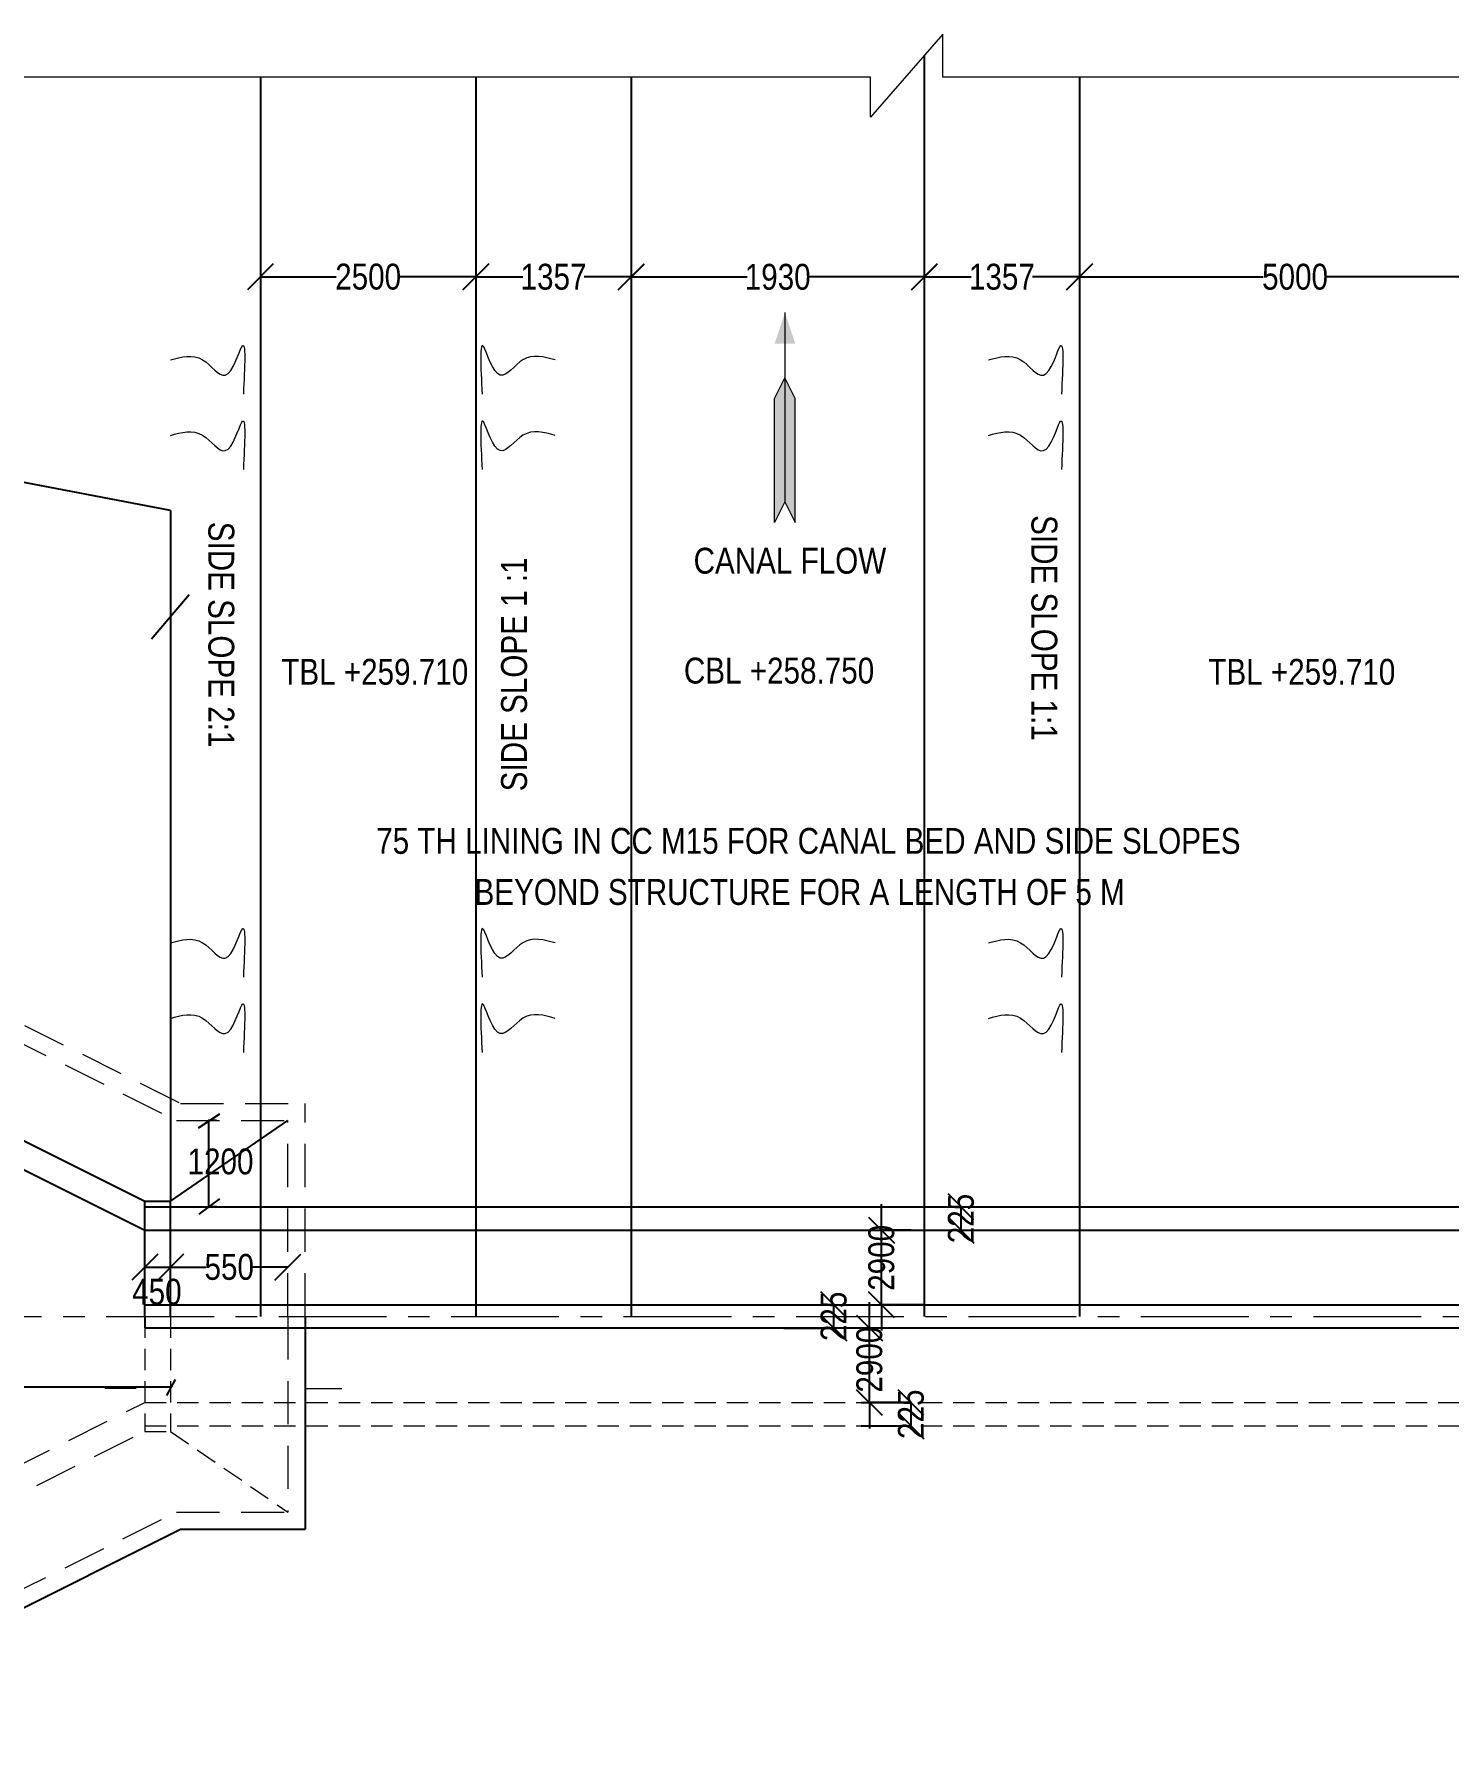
# Model space of a CAD drawing. Header units: inches. Extents: x -679659 to -166015, y 467767 to 1078123.
# Drawn here: x -227285 to -210879, y 486993 to 506843 of the extents above; entities that cross this region are included whole.
import ezdxf
from ezdxf.enums import TextEntityAlignment as Align

# ---------------------------------------------------------------- set-up
doc = ezdxf.new("R2010")
doc.units = ezdxf.units.IN
doc.header["$LTSCALE"] = 1000
doc.header["$MEASUREMENT"] = 0
for name, pattern in [('CENTER', [2, 1.25, -0.25, 0.25, -0.25]), ('DASHED', [0.75, 0.5, -0.25]), ('HIDDEN', [0.375, 0.25, -0.125])]:
    doc.linetypes.add(name, pattern=pattern)
doc.layers.add('STEEL', color=5, linetype='Continuous')
doc.styles.add('ARIAL NARROW', font='ARIALN.TTF')
doc.dimstyles.new('STANDARD$0', dxfattribs={"dimscale": 88.888889, "dimtxt": 0.02, "dimasz": 0.02, "dimexe": 0.05, "dimexo": 0.1, "dimgap": 0.002, "dimtad": 2, "dimdec": 0, "dimzin": 1, "dimdsep": 46, "dimtxsty": 'Standard', "dimblk": 'OBLIQUE', "dimcen": 0.09, "dimadec": 0, "dimazin": 0, "dimtfac": 1, "dimtdec": 4, "dimtofl": 0, "dimtmove": 0, "dimatfit": 3, "dimfxl": 1, "dimtolj": 1, "dimtzin": 1, "dimarcsym": 0})

# ---------------------------------------------------------------- blocks, each defined once
blk = doc.blocks.new('_Oblique')
at = {"color": 0, "linetype": 'ByBlock', "lineweight": -2}
blk.add_line((-0.5, -0.5), (0.5, 0.5), dxfattribs=at)
blk = doc.blocks.new('*D72')
at = {"layer": 'Defpoints', "color": 0, "transparency": 16777216}
for p in [(-226003, 492544), (-225703, 492544), (-225703, 492544)]:
    blk.add_point(p, dxfattribs=at)
at = {"layer": 'STEEL', "color": 0, "lineweight": -2, "transparency": 16777216}
for p, q in [((-226003, 492545), (-226003, 492546)), ((-226003, 492544), (-225703, 492544)), ((-225703, 492545), (-225703, 492546))]:
    blk.add_line(p, q, dxfattribs=at)
at = {"layer": 'STEEL', "color": 0, "lineweight": -2, "transparency": 16777216, "xscale": 300, "yscale": 300, "zscale": 300, "rotation": 180}
blk.add_blockref('_Oblique', (-226003, 492544), dxfattribs=at)
at = {"layer": 'STEEL', "color": 0, "lineweight": -2, "transparency": 16777216, "xscale": 300, "yscale": 300, "zscale": 300}
blk.add_blockref('_Oblique', (-225703, 492544), dxfattribs=at)
at = {"layer": 'STEEL', "color": 0, "lineweight": 9, "transparency": 16777216, "insert": (-225862, 492257), "char_height": 300, "attachment_point": 5, "style": 'ARIAL NARROW'}
blk.add_mtext('\\A1;450', dxfattribs=at)
blk = doc.blocks.new('*D73')
at = {"layer": 'Defpoints', "color": 0, "transparency": 16777216}
for p in [(-225703, 492545), (-224343, 492545), (-224343, 492545)]:
    blk.add_point(p, dxfattribs=at)
at = {"layer": 'STEEL', "color": 0, "lineweight": -2, "transparency": 16777216}
for p, q in [((-225703, 492546), (-225703, 492547)), ((-225703, 492545), (-225295, 492545)), ((-224343, 492545), (-224751, 492545)), ((-224343, 492546), (-224343, 492547))]:
    blk.add_line(p, q, dxfattribs=at)
at = {"layer": 'STEEL', "color": 0, "lineweight": -2, "transparency": 16777216, "xscale": 300, "yscale": 300, "zscale": 300, "rotation": 180}
blk.add_blockref('_Oblique', (-225703, 492545), dxfattribs=at)
at = {"layer": 'STEEL', "color": 0, "lineweight": -2, "transparency": 16777216, "xscale": 300, "yscale": 300, "zscale": 300}
blk.add_blockref('_Oblique', (-224343, 492545), dxfattribs=at)
at = {"layer": 'STEEL', "color": 0, "lineweight": 9, "transparency": 16777216, "insert": (-225023, 492545), "char_height": 300, "attachment_point": 5, "style": 'ARIAL NARROW'}
blk.add_mtext('\\A1;550', dxfattribs=at)
blk = doc.blocks.new('*D41')
at = {"layer": 'Defpoints', "color": 0, "transparency": 16777216}
for p in [(-220362, 504028), (-216962, 504028), (-216962, 504028)]:
    blk.add_point(p, dxfattribs=at)
at = {"layer": 'STEEL', "color": 0, "lineweight": -2, "transparency": 16777216}
for p, q in [((-220362, 504028), (-220362, 504029)), ((-220362, 504028), (-219018, 504028)), ((-216962, 504028), (-218306, 504028)), ((-216962, 504028), (-216962, 504029))]:
    blk.add_line(p, q, dxfattribs=at)
at = {"layer": 'STEEL', "color": 0, "lineweight": -2, "transparency": 16777216, "xscale": 300, "yscale": 300, "zscale": 300, "rotation": 180}
blk.add_blockref('_Oblique', (-220362, 504028), dxfattribs=at)
at = {"layer": 'STEEL', "color": 0, "lineweight": -2, "transparency": 16777216, "xscale": 300, "yscale": 300, "zscale": 300}
blk.add_blockref('_Oblique', (-216962, 504028), dxfattribs=at)
at = {"layer": 'STEEL', "color": 0, "lineweight": 9, "transparency": 16777216, "insert": (-218662, 504028), "char_height": 300, "attachment_point": 5, "style": 'ARIAL NARROW'}
blk.add_mtext('\\A1;1930', dxfattribs=at)
blk = doc.blocks.new('*D42')
at = {"layer": 'Defpoints', "color": 0, "transparency": 16777216}
for p in [(-222162, 504029), (-222162, 504029), (-220362, 504029)]:
    blk.add_point(p, dxfattribs=at)
at = {"layer": 'STEEL', "color": 0, "lineweight": -2, "transparency": 16777216}
for p, q in [((-222162, 504029), (-222162, 504030)), ((-222162, 504029), (-221618, 504029)), ((-220362, 504029), (-220906, 504029)), ((-220362, 504028), (-220362, 504028))]:
    blk.add_line(p, q, dxfattribs=at)
at = {"layer": 'STEEL', "color": 0, "lineweight": -2, "transparency": 16777216, "xscale": 300, "yscale": 300, "zscale": 300, "rotation": 180}
blk.add_blockref('_Oblique', (-222162, 504029), dxfattribs=at)
at = {"layer": 'STEEL', "color": 0, "lineweight": -2, "transparency": 16777216, "xscale": 300, "yscale": 300, "zscale": 300}
blk.add_blockref('_Oblique', (-220362, 504029), dxfattribs=at)
at = {"layer": 'STEEL', "color": 0, "lineweight": 9, "transparency": 16777216, "insert": (-221262, 504029), "char_height": 300, "attachment_point": 5, "style": 'ARIAL NARROW'}
blk.add_mtext('\\A1;1357', dxfattribs=at)
blk = doc.blocks.new('*D43')
at = {"layer": 'Defpoints', "color": 0, "transparency": 16777216}
for p in [(-216962, 504029), (-215162, 504029), (-215162, 504029)]:
    blk.add_point(p, dxfattribs=at)
at = {"layer": 'STEEL', "color": 0, "lineweight": -2, "transparency": 16777216}
for p, q in [((-216962, 504029), (-216418, 504029)), ((-216962, 504028), (-216962, 504028)), ((-215162, 504029), (-215706, 504029)), ((-215162, 504029), (-215162, 504030))]:
    blk.add_line(p, q, dxfattribs=at)
at = {"layer": 'STEEL', "color": 0, "lineweight": -2, "transparency": 16777216, "xscale": 300, "yscale": 300, "zscale": 300, "rotation": 180}
blk.add_blockref('_Oblique', (-216962, 504029), dxfattribs=at)
at = {"layer": 'STEEL', "color": 0, "lineweight": -2, "transparency": 16777216, "xscale": 300, "yscale": 300, "zscale": 300}
blk.add_blockref('_Oblique', (-215162, 504029), dxfattribs=at)
at = {"layer": 'STEEL', "color": 0, "lineweight": 9, "transparency": 16777216, "insert": (-216062, 504029), "char_height": 300, "attachment_point": 5, "style": 'ARIAL NARROW'}
blk.add_mtext('\\A1;1357', dxfattribs=at)
blk = doc.blocks.new('*D44')
at = {"layer": 'Defpoints', "color": 0, "transparency": 16777216}
for p in [(-215162, 504029), (-210162, 504029), (-210162, 504029)]:
    blk.add_point(p, dxfattribs=at)
at = {"layer": 'STEEL', "color": 0, "lineweight": -2, "transparency": 16777216}
for p, q in [((-215162, 504029), (-215162, 504030)), ((-215162, 504029), (-213030, 504029)), ((-210162, 504029), (-212294, 504029)), ((-210162, 504029), (-210162, 504030))]:
    blk.add_line(p, q, dxfattribs=at)
at = {"layer": 'STEEL', "color": 0, "lineweight": -2, "transparency": 16777216, "xscale": 300, "yscale": 300, "zscale": 300, "rotation": 180}
blk.add_blockref('_Oblique', (-215162, 504029), dxfattribs=at)
at = {"layer": 'STEEL', "color": 0, "lineweight": -2, "transparency": 16777216, "xscale": 300, "yscale": 300, "zscale": 300}
blk.add_blockref('_Oblique', (-210162, 504029), dxfattribs=at)
at = {"layer": 'STEEL', "color": 0, "lineweight": 9, "transparency": 16777216, "insert": (-212662, 504029), "char_height": 300, "attachment_point": 5, "style": 'ARIAL NARROW'}
blk.add_mtext('\\A1;5000', dxfattribs=at)
blk = doc.blocks.new('*D46')
at = {"layer": 'Defpoints', "color": 0, "transparency": 16777216}
for p in [(-224662, 504030), (-222162, 504030), (-222162, 504030)]:
    blk.add_point(p, dxfattribs=at)
at = {"layer": 'STEEL', "color": 0, "lineweight": -2, "transparency": 16777216}
for p, q in [((-224662, 504031), (-224662, 504031)), ((-224662, 504030), (-223782, 504030)), ((-222162, 504030), (-223042, 504030)), ((-222162, 504029), (-222162, 504029))]:
    blk.add_line(p, q, dxfattribs=at)
at = {"layer": 'STEEL', "color": 0, "lineweight": -2, "transparency": 16777216, "xscale": 300, "yscale": 300, "zscale": 300, "rotation": 180}
blk.add_blockref('_Oblique', (-224662, 504030), dxfattribs=at)
at = {"layer": 'STEEL', "color": 0, "lineweight": -2, "transparency": 16777216, "xscale": 300, "yscale": 300, "zscale": 300}
blk.add_blockref('_Oblique', (-222162, 504030), dxfattribs=at)
at = {"layer": 'STEEL', "color": 0, "lineweight": 9, "transparency": 16777216, "insert": (-223412, 504030), "char_height": 300, "attachment_point": 5, "style": 'ARIAL NARROW'}
blk.add_mtext('\\A1;2500', dxfattribs=at)
blk = doc.blocks.new('*D79')
at = {"layer": 'Defpoints', "color": 0, "transparency": 16777216}
for p in [(-225163, 494243), (-225262, 493243), (-225163, 493243)]:
    blk.add_point(p, dxfattribs=at)
at = {"layer": 'STEEL', "color": 0, "lineweight": -2, "transparency": 16777216}
for p, q in [((-225172, 494243), (-225266, 494243)), ((-225262, 494243), (-225262, 493243)), ((-225172, 493243), (-225266, 493243))]:
    blk.add_line(p, q, dxfattribs=at)
at = {"layer": 'STEEL', "color": 0, "lineweight": -2, "transparency": 16777216, "xscale": 1.777777777777778, "yscale": 1.777777777777778, "zscale": 1.777777777777778}
for p, rotation in [((-225262, 494243), 90), ((-225262, 493243), 270)]:
    blk.add_blockref('_Oblique', p, dxfattribs=dict(at, rotation=rotation))
at = {"layer": 'STEEL', "color": 0, "transparency": 16777216, "insert": (-225263, 493743), "char_height": 1.78, "attachment_point": 5, "rotation": 90}
blk.add_mtext('\\A1;1000', dxfattribs=at)
blk = doc.blocks.new('*D91')
at = {"layer": 'Defpoints', "color": 0, "transparency": 16777216}
for p in [(-217598, 491838), (-217445, 491838), (-217115, 490973)]:
    blk.add_point(p, dxfattribs=at)
at = {"layer": 'STEEL', "color": 0, "lineweight": -2, "transparency": 16777216}
for p, q in [((-217598, 491838), (-217598, 492138)), ((-217446, 491838), (-217600, 491838)), ((-217598, 490973), (-217598, 491838)), ((-217116, 490973), (-217600, 490973)), ((-217598, 490973), (-217598, 490673))]:
    blk.add_line(p, q, dxfattribs=at)
at = {"layer": 'STEEL', "color": 0, "lineweight": -2, "transparency": 16777216, "xscale": 300, "yscale": 300, "zscale": 300}
for p, rotation in [((-217598, 491838), 270), ((-217598, 490973), 90)]:
    blk.add_blockref('_Oblique', p, dxfattribs=dict(at, rotation=rotation))
at = {"layer": 'STEEL', "color": 0, "lineweight": 9, "transparency": 16777216, "insert": (-217598, 491471), "char_height": 300, "attachment_point": 5, "rotation": 90, "style": 'ARIAL NARROW'}
blk.add_mtext('\\A1;2900', dxfattribs=at)
blk = doc.blocks.new('*D92')
at = {"layer": 'Defpoints', "color": 0, "transparency": 16777216}
for p in [(-217115, 493243), (-216536, 493243), (-217115, 492973)]:
    blk.add_point(p, dxfattribs=at)
at = {"layer": 'STEEL', "color": 0, "lineweight": -2, "transparency": 16777216}
for p, q in [((-217114, 493243), (-216535, 493243)), ((-216536, 492973), (-216536, 493243)), ((-217114, 492973), (-216535, 492973))]:
    blk.add_line(p, q, dxfattribs=at)
at = {"layer": 'STEEL', "color": 0, "lineweight": -2, "transparency": 16777216, "xscale": 300, "yscale": 300, "zscale": 300}
for p, rotation in [((-216536, 493243), 90), ((-216536, 492973), 270)]:
    blk.add_blockref('_Oblique', p, dxfattribs=dict(at, rotation=rotation))
at = {"layer": 'STEEL', "color": 0, "lineweight": 9, "transparency": 16777216, "insert": (-216536, 493108), "char_height": 300, "attachment_point": 5, "rotation": 90, "style": 'ARIAL NARROW'}
blk.add_mtext('\\A1;225', dxfattribs=at)
blk = doc.blocks.new('*D93')
at = {"layer": 'Defpoints', "color": 0, "transparency": 16777216}
for p in [(-217695, 490973), (-217116, 490973), (-217695, 490703)]:
    blk.add_point(p, dxfattribs=at)
at = {"layer": 'STEEL', "color": 0, "lineweight": -2, "transparency": 16777216}
for p, q in [((-217695, 490973), (-217115, 490973)), ((-217116, 490703), (-217116, 490973)), ((-217695, 490703), (-217115, 490703))]:
    blk.add_line(p, q, dxfattribs=at)
at = {"layer": 'STEEL', "color": 0, "lineweight": -2, "transparency": 16777216, "xscale": 300, "yscale": 300, "zscale": 300}
for p, rotation in [((-217116, 490973), 90), ((-217116, 490703), 270)]:
    blk.add_blockref('_Oblique', p, dxfattribs=dict(at, rotation=rotation))
at = {"layer": 'STEEL', "color": 0, "lineweight": 9, "transparency": 16777216, "insert": (-217116, 490838), "char_height": 300, "attachment_point": 5, "rotation": 90, "style": 'ARIAL NARROW'}
blk.add_mtext('\\A1;225', dxfattribs=at)
blk = doc.blocks.new('*D94')
at = {"layer": 'Defpoints', "color": 0, "transparency": 16777216}
for p in [(-218591, 492108), (-218012, 492108), (-218591, 491838)]:
    blk.add_point(p, dxfattribs=at)
at = {"layer": 'STEEL', "color": 0, "lineweight": -2, "transparency": 16777216}
for p, q in [((-218590, 492108), (-218011, 492108)), ((-218012, 491838), (-218012, 492108)), ((-218590, 491838), (-218011, 491838))]:
    blk.add_line(p, q, dxfattribs=at)
at = {"layer": 'STEEL', "color": 0, "lineweight": -2, "transparency": 16777216, "xscale": 300, "yscale": 300, "zscale": 300}
for p, rotation in [((-218012, 492108), 90), ((-218012, 491838), 270)]:
    blk.add_blockref('_Oblique', p, dxfattribs=dict(at, rotation=rotation))
at = {"layer": 'STEEL', "color": 0, "lineweight": 9, "transparency": 16777216, "insert": (-218012, 491973), "char_height": 300, "attachment_point": 5, "rotation": 90, "style": 'ARIAL NARROW'}
blk.add_mtext('\\A1;225', dxfattribs=at)
blk = doc.blocks.new('*D95')
at = {"layer": 'Defpoints', "color": 0, "transparency": 16777216}
for p in [(-217459, 492973), (-217115, 492973), (-216962, 492108)]:
    blk.add_point(p, dxfattribs=at)
at = {"layer": 'STEEL', "color": 0, "lineweight": -2, "transparency": 16777216}
for p, q in [((-217459, 492973), (-217459, 493273)), ((-217116, 492973), (-217460, 492973)), ((-217459, 492108), (-217459, 492973)), ((-216963, 492108), (-217460, 492108)), ((-217459, 492108), (-217459, 491808))]:
    blk.add_line(p, q, dxfattribs=at)
at = {"layer": 'STEEL', "color": 0, "lineweight": -2, "transparency": 16777216, "xscale": 300, "yscale": 300, "zscale": 300}
for p, rotation in [((-217459, 492973), 270), ((-217459, 492108), 90)]:
    blk.add_blockref('_Oblique', p, dxfattribs=dict(at, rotation=rotation))
at = {"layer": 'STEEL', "color": 0, "lineweight": 9, "transparency": 16777216, "insert": (-217459, 492652), "char_height": 300, "attachment_point": 5, "rotation": 90, "style": 'ARIAL NARROW'}
blk.add_mtext('\\A1;2900', dxfattribs=at)

msp = doc.modelspace()

# ---------------------------------------------------------------- hatches: boundary and pattern name
at = {"layer": 'STEEL', "lineweight": 9}
h = msp.add_hatch(color=0, dxfattribs=at)
h.paths.add_polyline_path([(-218697.8, 501418.5), (-218697.8, 501178.5), (-218577.8, 501418.5), (-218577.8, 502858.5), (-218697.8, 502618.5)])
h.paths.add_polyline_path([(-218697.8, 503255), (-218577.8, 503255), (-218577.8, 503615)])
h = msp.add_hatch(color=0, dxfattribs=at)
h.paths.add_polyline_path([(-218457.8, 502618.5), (-218577.8, 502858.5), (-218577.8, 501418.5), (-218457.8, 501178.5), (-218457.8, 501418.5)])
h.paths.add_polyline_path([(-218577.8, 503255), (-218457.8, 503255), (-218577.8, 503615), (-218577.8, 503555)])

# ---------------------------------------------------------------- linework, layer by layer
at = {"color": 0, "lineweight": 9}
for p, q in [((-216745.1, 506843.3), (-217585.1, 505883.3)), ((-216745.1, 506345.9), (-216745.1, 506843.3)), ((-217585.1, 505883.3), (-217585.1, 506345.9))]:
    msp.add_line(p, q, dxfattribs=at)
at = {"color": 0, "linetype": 'DASHED', "lineweight": 9}
for p, q in [((-232093, 497695.6), (-225588.9, 494443.5)), ((-232293, 497572), (-225636.1, 494243.5)), ((-225588.9, 494443.5), (-224143, 494443.5)), ((-224143, 491973.5), (-224143, 494443.5)), ((-225636.1, 494243.5), (-224343, 494243.5)), ((-224343, 491973.5), (-224343, 494243.5)), ((-224343, 491973.5), (-224343, 489703.5)), ((-233593, 487178.5), (-226003, 490973.5)), ((-233293, 486993.1), (-226003, 490638.1)), ((-232293, 486375), (-225636.1, 489703.5)), ((-225636.1, 489703.5), (-224343, 489703.5))]:
    msp.add_line(p, q, dxfattribs=at)
at = {"color": 0, "linetype": 'CENTER', "lineweight": 9}
msp.add_line((-246449.6, 491973.5), (-189574.6, 491973.5), dxfattribs=at)
at = {"color": 0, "linetype": 'HIDDEN', "lineweight": 9}
for p, q in [((-226003, 491973.5), (-226003, 490638.1)), ((-225703, 491973.5), (-225703, 490638.1)), ((-226003, 490973.5), (-208227, 490973.5)), ((-226003, 490703.5), (-208227, 490703.5)), ((-226003, 490638.1), (-225703, 490638.1)), ((-225703, 490638.1), (-224343, 489703.5))]:
    msp.add_line(p, q, dxfattribs=at)
at = {"layer": 'STEEL', "color": 0}
for p, q in [((-216962, 506595.4), (-216962, 491973.5)), ((-224662, 506345.9), (-224662, 491973.5)), ((-222162, 506345.9), (-222162, 491973.5)), ((-220362, 506345.9), (-220362, 491973.5)), ((-215162, 506345.9), (-215162, 491973.5)), ((-215162, 506345.9), (-215162, 491973.5)), ((-225703, 501318.5), (-230247, 502189.6)), ((-225703, 501318.5), (-225703, 493308.9)), ((-225488.9, 500342), (-225926.4, 499829)), ((-233293, 496953.9), (-226003, 493308.9)), ((-233593, 496768.5), (-226003, 492973.5)), ((-225135.9, 494319), (-225384.4, 494156.5)), ((-225703, 493308.9), (-224343, 494243.5)), ((-226003, 491973.5), (-226003, 493308.9)), ((-226003, 493308.9), (-225703, 493308.9)), ((-225703, 491973.5), (-225703, 493308.9)), ((-225135.9, 493335), (-225374.9, 493160)), ((-226003, 493243.5), (-208227, 493243.5)), ((-226003, 492973.5), (-208227, 492973.5)), ((-226003, 491973.5), (-226003, 492108.5)), ((-226003, 492108.5), (-208227, 492108.5)), ((-226003, 491973.5), (-226003, 491838.5)), ((-224143, 491973.5), (-224143, 489503.5)), ((-226003, 491838.5), (-208227, 491838.5)), ((-225703, 491151), (-233793, 491151)), ((-225652, 491241.5), (-225749, 491056.5)), ((-232093, 486251.4), (-225588.9, 489503.5)), ((-225588.9, 489503.5), (-224143, 489503.5))]:
    msp.add_line(p, q, dxfattribs=at)
at = {"layer": 'STEEL', "color": 0, "lineweight": 9}
for p, q in [((-217585.1, 506345.9), (-236604.3, 506345.9)), ((-207529.3, 506345.9), (-216745.1, 506345.9)), ((-218577.8, 503615), (-218577.8, 501418.5)), ((-218697.8, 502618.5), (-218577.8, 502858.5)), ((-218457.8, 502618.5), (-218577.8, 502858.5)), ((-218697.8, 501418.5), (-218697.8, 502618.5)), ((-218457.8, 501418.5), (-218457.8, 502618.5)), ((-218577.8, 501418.5), (-218697.8, 501178.5)), ((-218697.8, 501178.5), (-218697.8, 501418.5)), ((-218577.8, 501418.5), (-218457.8, 501178.5)), ((-218457.8, 501178.5), (-218457.8, 501418.5)), ((-226103, 491136), (-226465.9, 491136)), ((-223715.4, 491131.9), (-224143, 491131.9))]:
    msp.add_line(p, q, dxfattribs=at)
for points in [[(-225705.7, 503065.6), (-225332.8, 503067.7), (-225069.2, 502888.6), (-224877.3, 503219), (-224859.3, 502669)], [(-221243.6, 503065.6), (-221616.5, 503067.7), (-221880.1, 502888.6), (-222072, 503219), (-222090, 502669)], [(-216217.4, 503065.6), (-215844.5, 503067.7), (-215580.9, 502888.6), (-215389, 503219), (-215371, 502669)], [(-225705.7, 502190.7), (-225332.8, 502192.8), (-225069.2, 502013.6), (-224877.3, 502344.1), (-224859.3, 501794.1)], [(-221243.6, 502190.7), (-221616.5, 502192.8), (-221880.1, 502013.6), (-222072, 502344.1), (-222090, 501794.1)], [(-216217.4, 502190.7), (-215844.5, 502192.8), (-215580.9, 502013.6), (-215389, 502344.1), (-215371, 501794.1)], [(-225705.7, 496304.6), (-225332.8, 496306.7), (-225069.2, 496127.6), (-224877.3, 496458), (-224859.3, 495908)], [(-221243.6, 496304.6), (-221616.5, 496306.7), (-221880.1, 496127.6), (-222072, 496458), (-222090, 495908)], [(-216217.4, 496304.6), (-215844.5, 496306.7), (-215580.9, 496127.6), (-215389, 496458), (-215371, 495908)], [(-225705.7, 495429.7), (-225332.8, 495431.8), (-225069.2, 495252.6), (-224877.3, 495583.1), (-224859.3, 495033.1)], [(-221243.6, 495429.7), (-221616.5, 495431.8), (-221880.1, 495252.6), (-222072, 495583.1), (-222090, 495033.1)], [(-216217.4, 495429.7), (-215844.5, 495431.8), (-215580.9, 495252.6), (-215389, 495583.1), (-215371, 495033.1)]]:
    msp.add_spline(points, degree=3, dxfattribs=at)

# ---------------------------------------------------------------- texts
at = {"layer": 'STEEL', "color": 0, "lineweight": 9, "style": 'ARIAL NARROW'}
for s, rotation, p in [('SIDE SLOPE 1:1', 270, (-215719.3, 501266)), ('SIDE SLOPE 2:1', 270, (-225265, 501189)), ('SIDE SLOPE 1 :1', 90, (-221570.2, 498063))]:
    msp.add_text(s, height=300, rotation=rotation, dxfattribs=at).set_placement(p)
for s, p in [('CANAL FLOW', (-219637.2, 500587.3)), ('TBL +259.710', (-224419.9, 499298.8)), ('CBL +258.750', (-219749.8, 499312.7)), ('TBL +259.710', (-213667.9, 499298.8)), ('1200', (-225506.4, 493620))]:
    msp.add_text(s, height=300, dxfattribs=at).set_placement(p)
for s, p in [('75 TH LINING IN CC M15 FOR CANAL BED AND SIDE SLOPES', (-218306.2, 497487.8)), ('BEYOND STRUCTURE FOR A LENGTH OF 5 M', (-218407.5, 496895.7))]:
    msp.add_text(s, height=300, dxfattribs=at).set_placement(p, align=Align.MIDDLE)

# ---------------------------------------------------------------- dimensions: what is measured, and where the dimension line sits
at = {"layer": 'STEEL', "color": 0, "lineweight": 9}
for base, p1, p2, picture, middle in [((-222162, 504030), (-224662, 504030), (-222162, 504030), '*D46', (-223412, 504030)), ((-210162, 504028.8), (-215162, 504028.8), (-210162, 504028.8), '*D44', (-212662, 504028.8))]:
    dim = msp.add_linear_dim(base=base, p1=p1, p2=p2, dimstyle='STANDARD$0', override={"dimscale": 1, "dimtxt": 300, "dimasz": 300, "dimexe": 1.25, "dimexo": 0.625, "dimgap": 0.625, "dimtad": 0, "dimzin": 8, "dimtxsty": 'ARIAL NARROW', "dimcen": 2.5, "dimtdec": 0, "dimtofl": 1, "dimtzin": 0}, dxfattribs=at)
    dim.commit()
    dim.dimension.update_dxf_attribs({"geometry": picture, "text_midpoint": middle})
for base, p1, p2, text, override, picture, middle in [((-222162, 504028.8), (-220362, 504028.8), (-222162, 504028.8), '1357', {"dimscale": 1, "dimtxt": 300, "dimasz": 300, "dimexe": 1.25, "dimexo": 0.625, "dimgap": 0.625, "dimtad": 0, "dimzin": 8, "dimtxsty": 'ARIAL NARROW', "dimcen": 2.5, "dimtdec": 0, "dimtofl": 1, "dimtzin": 0}, '*D42', (-221262, 504028.8)), ((-216962, 504027.5), (-220362, 504027.5), (-216962, 504027.5), '1930', {"dimscale": 1, "dimtxt": 300, "dimasz": 300, "dimexe": 1.25, "dimexo": 0.625, "dimgap": 0.625, "dimtad": 0, "dimzin": 8, "dimtxsty": 'ARIAL NARROW', "dimcen": 2.5, "dimtdec": 0, "dimtofl": 1, "dimtzin": 0}, '*D41', (-218662, 504027.5)), ((-224343, 492545.4), (-225703, 492545.4), (-224343, 492545.4), '550', {"dimscale": 1, "dimtxt": 300, "dimasz": 300, "dimexe": 1.25, "dimexo": 0.625, "dimgap": 0.625, "dimtad": 0, "dimzin": 8, "dimtxsty": 'ARIAL NARROW', "dimcen": 2.5, "dimtdec": 0, "dimtofl": 1, "dimtmove": 2, "dimtzin": 0}, '*D73', (-225023, 492545.4))]:
    dim = msp.add_linear_dim(base=base, p1=p1, p2=p2, text=text, dimstyle='STANDARD$0', override=override, dxfattribs=at)
    dim.commit()
    dim.dimension.update_dxf_attribs({"geometry": picture, "text_midpoint": middle})
dim = msp.add_linear_dim(base=(-215162, 504028.8), p1=(-216962, 504028.8), p2=(-215162, 504028.8), angle=180, text='1357', dimstyle='STANDARD$0', override={"dimscale": 1, "dimtxt": 300, "dimasz": 300, "dimexe": 1.25, "dimexo": 0.625, "dimgap": 0.625, "dimtad": 0, "dimzin": 8, "dimtxsty": 'ARIAL NARROW', "dimcen": 2.5, "dimtdec": 0, "dimtofl": 1, "dimtzin": 0}, dxfattribs=at)
dim.commit()
dim.dimension.update_dxf_attribs({"geometry": '*D43', "text_midpoint": (-216062, 504028.8)})
at = {"layer": 'STEEL', "color": 0}
dim = msp.add_linear_dim(base=(-225261.6, 493243.5), p1=(-225162.9, 494243.5), p2=(-225162.9, 493243.5), angle=90, dimstyle='STANDARD$0', dxfattribs=at)
dim.commit()
dim.dimension.update_dxf_attribs({"geometry": '*D79', "text_midpoint": (-225262.7, 493743.5)})
at = {"layer": 'STEEL', "color": 0, "lineweight": 9}
for base, p1, p2, text, picture, middle in [((-216536, 493243.5), (-217115, 492973.5), (-217115, 493243.5), '225', '*D92', (-216536, 493108.5)), ((-217458.6, 492973.5), (-216962, 492108.5), (-217115, 492973.5), '2900', '*D95', (-217458.6, 492652.3)), ((-218012.1, 492108.5), (-218591.1, 491838.5), (-218591.1, 492108.5), '225', '*D94', (-218012.1, 491973.5)), ((-217598.4, 491838.5), (-217115, 490973.5), (-217445.2, 491838.5), '2900', '*D91', (-217598.4, 491470.8)), ((-217116.3, 490973.5), (-217695.3, 490703.5), (-217695.3, 490973.5), '225', '*D93', (-217116.3, 490838.5))]:
    dim = msp.add_linear_dim(base=base, p1=p1, p2=p2, angle=90, text=text, dimstyle='STANDARD$0', override={"dimscale": 1, "dimtxt": 300, "dimasz": 300, "dimexe": 1.25, "dimexo": 0.625, "dimgap": 0.625, "dimtad": 0, "dimlfac": 0.5, "dimzin": 8, "dimtxsty": 'ARIAL NARROW', "dimcen": 2.5, "dimtdec": 0, "dimtofl": 1, "dimtzin": 0}, dxfattribs=at)
    dim.commit()
    dim.dimension.update_dxf_attribs({"geometry": picture, "text_midpoint": middle, "dimtype": 160})
dim = msp.add_linear_dim(base=(-225703, 492544.5), p1=(-226003, 492544.5), p2=(-225703, 492544.5), text='450', dimstyle='STANDARD$0', override={"dimscale": 1, "dimtxt": 300, "dimasz": 300, "dimexe": 1.25, "dimexo": 0.625, "dimgap": 0.625, "dimtad": 0, "dimzin": 8, "dimtxsty": 'ARIAL NARROW', "dimcen": 2.5, "dimtdec": 0, "dimtofl": 1, "dimtmove": 2, "dimtzin": 0}, dxfattribs=at)
dim.commit()
dim.dimension.update_dxf_attribs({"geometry": '*D72', "text_midpoint": (-225862.4, 492257.5), "dimtype": 160})

doc.saveas('drawing.dxf')
